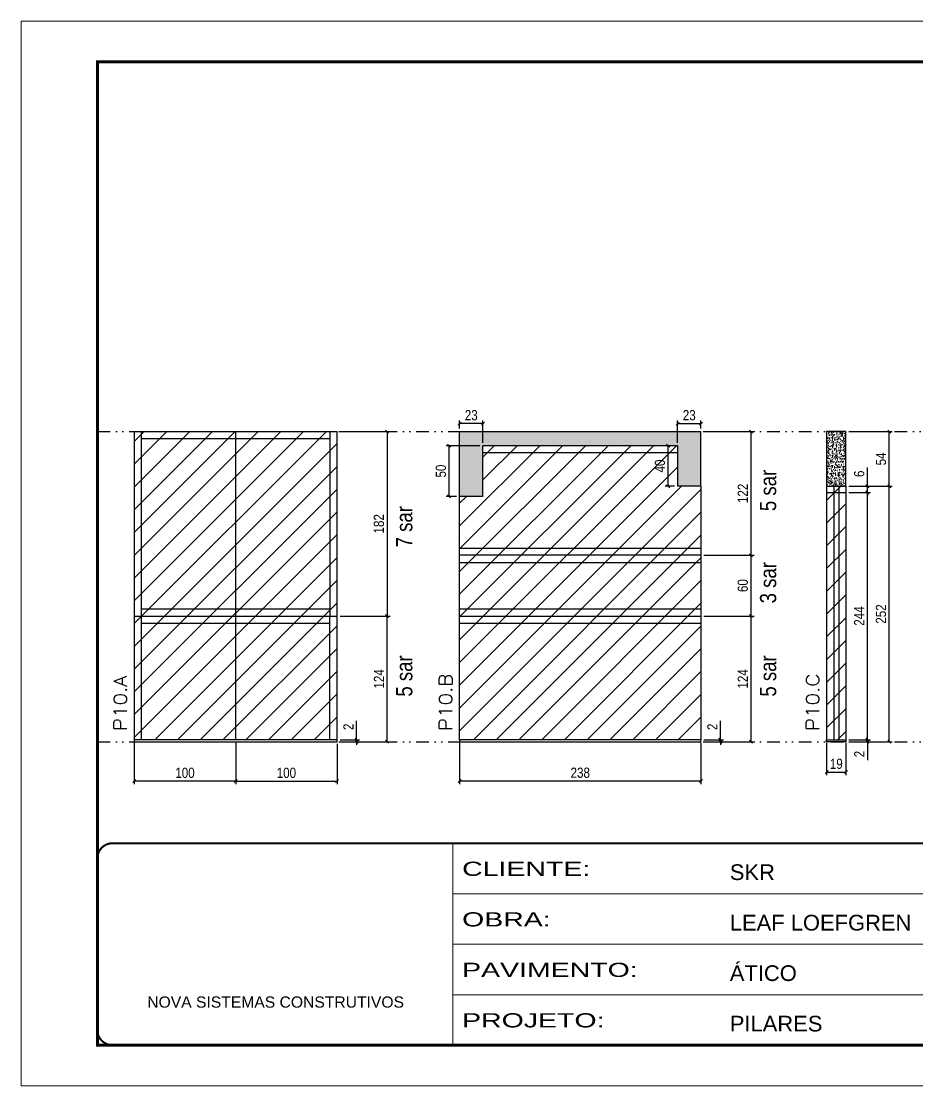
# Model space of a CAD drawing. Extents: x 14400 to 27878, y -21631 to 6985.
# Drawn here: x 16012 to 16895, y 2489 to 3539 of the extents above; entities that cross this region are included whole.
import ezdxf

# ---------------------------------------------------------------- set-up
doc = ezdxf.new("R2010")
doc.units = 0
for name, pattern in [('CONTINUO', [0]), ('DASHED', [0.75, 0.5, -0.25]), ('DIVIDE2', [0.625, 0.25, -0.125, 0, -0.125, 0, -0.125])]:
    doc.linetypes.add(name, pattern=pattern)
for name, color, linetype in [('COTA', 241, 'Continuous'), ('NOMENCLATURA', 7, 'Continuous'), ('Nível', 160, 'Continuous'), ('Painéis', 200, 'Continuous'), ('SARR_2.2x7', 40, 'Continuous')]:
    doc.layers.add(name, color=color, linetype=linetype)
for name, color, linetype, lineweight in [('Folhas', 255, 'Continuous', 9), ('Hachura', 251, 'Continuous', 9), ('SARRAFO DE PRESSAO', 251, 'DASHED', 9), ('Texto Seção', 7, 'Continuous', 15)]:
    doc.layers.add(name, color=color, linetype=linetype, lineweight=lineweight)
doc.styles.add('ARIAL', font='arial.ttf')
doc.styles.add('ARIAL_NARROW', font='ARIALN.TTF', dxfattribs={"height": 0.2})
doc.styles.add('COTA TECNICA', font='techl___.ttf', dxfattribs={"height": 10})
doc.styles.add('COTA TECNICA-50', font='techl___.ttf', dxfattribs={"height": 10})
doc.styles.add('REGUA-120', font='ROMANS.shx', dxfattribs={"height": 15})
doc.styles.add('Tecnologia', font='')
doc.styles.get('Tecnologia').set_extended_font_data('Forgotten Futurist')
doc.dimstyles.new('COTA PAINEL-50', dxfattribs={"dimtxt": 10, "dimasz": 3, "dimexe": 3, "dimexo": 3, "dimgap": 3, "dimtad": 1, "dimdec": 1, "dimzin": 12, "dimdsep": 46, "dimtxsty": 'COTA TECNICA-50', "dimblk1": 'OBLIQUE', "dimblk2": 'OBLIQUE', "dimsah": 1, "dimcen": 0.9, "dimclrd": 4, "dimclre": 4, "dimclrt": 240, "dimadec": 1, "dimazin": 3, "dimtfac": 1, "dimtdec": 1, "dimtmove": 0, "dimatfit": 3, "dimfxl": 1, "dimtolj": 1, "dimtzin": 12, "dimarcsym": 0})
doc.dimstyles.new('PAINEL', dxfattribs={"dimtxt": 10, "dimasz": 3, "dimexe": 3, "dimexo": 3, "dimgap": 3, "dimtad": 1, "dimdec": 1, "dimzin": 12, "dimdsep": 46, "dimtxsty": 'COTA TECNICA', "dimblk1": 'OBLIQUE', "dimblk2": 'OBLIQUE', "dimsah": 1, "dimcen": 0.9, "dimclrd": 4, "dimclre": 4, "dimclrt": 240, "dimadec": 1, "dimazin": 3, "dimtfac": 1, "dimtdec": 1, "dimtmove": 0, "dimatfit": 3, "dimfxl": 1, "dimtolj": 1, "dimtzin": 12, "dimarcsym": 0})

# ---------------------------------------------------------------- blocks, each defined once
blk = doc.blocks.new('9999999999')
at = {"color": 30, "linetype": 'CONTINUO'}
for p, q in [((98564.6, 34230.2), (98564.6, 34429.4)), ((98564.6, 34379.6), (99584, 34379.6)), ((98564.6, 34329.8), (99488, 34329.8)), ((98564.6, 34280), (99488, 34280))]:
    blk.add_line(p, q, dxfattribs=at)
at = {"color": 30, "linetype": 'CONTINUO', "const_width": 2}
blk.add_lwpolyline([(99584, 34230.2), (99584, 34414.4, 0.414214), (99569, 34429.4), (98229, 34429.4, 0.414214), (98214, 34414.4), (98214, 34245.2, 0.414214), (98229, 34230.2), (99584, 34230.2)], format="xyb", dxfattribs=at)
at = {"layer": 'Folhas'}
blk.add_lwpolyline([(98139, 34190.2), (99624, 34190.2), (99624, 35240.2), (98139, 35240.2)], close=True, dxfattribs=at)
at = {"layer": 'Folhas', "color": 30, "const_width": 3}
blk.add_lwpolyline([(98214, 34230.2), (99584, 34230.2), (99584, 35200.2), (98214, 35200.2)], close=True, dxfattribs=at)
at = {"color": 7, "linetype": 'Continuous', "ltscale": 5, "style": 'ARIAL'}
for s, height, p in [('SKR', 15.48, (98837.7, 34393.1)), ('LEAF LOEFGREN', 15.483, (98837.7, 34343.3)), ('ÁTICO', 15.48, (98837.7, 34293.5)), ('NOVA SISTEMAS CONSTRUTIVOS', 11.059, (98263.2, 34267.2)), ('PILARES', 15.48, (98837.7, 34243.7))]:
    blk.add_text(s, height=height, dxfattribs=at).set_placement(p)
at = {"layer": 'Folhas', "color": 7, "style": 'Tecnologia', "width": 1.5}
for s, p in [('CLIENTE:', (98573.7, 34397.2)), ('OBRA:', (98573.7, 34347.3)), ('PAVIMENTO:', (98573.7, 34297.5)), ('PROJETO:', (98573.7, 34247.7))]:
    blk.add_text(s, height=14, dxfattribs=at).set_placement(p)
blk = doc.blocks.new('_Oblique')
at = {"color": 0, "linetype": 'ByBlock', "lineweight": -2}
blk.add_line((-0.5, -0.5), (0.5, 0.5), dxfattribs=at)
blk = doc.blocks.new('*D1483')
at = {"layer": 'COTA', "color": 4, "lineweight": -2, "transparency": 16777216}
for p, q in [((16123.4, 2827.3), (16123.4, 2786.5)), ((16223.4, 2827.3), (16223.4, 2786.5)), ((16223.4, 2789.5), (16123.4, 2789.5))]:
    blk.add_line(p, q, dxfattribs=at)
at = {"layer": 'Defpoints', "color": 0, "transparency": 16777216}
for p in [(16123.4, 2830.3), (16223.4, 2830.3), (16123.4, 2789.5)]:
    blk.add_point(p, dxfattribs=at)
at = {"layer": 'COTA', "color": 4, "lineweight": -2, "transparency": 16777216, "xscale": 3, "yscale": 3, "zscale": 3, "rotation": 180}
blk.add_blockref('_Oblique', (16123.4, 2789.5), dxfattribs=at)
at = {"layer": 'COTA', "color": 4, "lineweight": -2, "transparency": 16777216, "xscale": 3, "yscale": 3, "zscale": 3}
blk.add_blockref('_Oblique', (16223.4, 2789.5), dxfattribs=at)
at = {"layer": 'COTA', "color": 240, "transparency": 16777216, "insert": (16173.4, 2797.6), "char_height": 10, "attachment_point": 5, "style": 'COTA TECNICA'}
blk.add_mtext('\\A1;100', dxfattribs=at)
blk = doc.blocks.new('*D1484')
at = {"layer": 'COTA', "color": 4, "lineweight": -2, "transparency": 16777216}
for p, q in [((16342.6, 2830.3), (16342.6, 2849.1)), ((16326.4, 2830.3), (16345.6, 2830.3)), ((16326.4, 2828.3), (16345.6, 2828.3)), ((16342.6, 2828.3), (16342.6, 2830.3)), ((16342.6, 2828.3), (16342.6, 2825.3))]:
    blk.add_line(p, q, dxfattribs=at)
at = {"layer": 'Defpoints', "color": 0, "transparency": 16777216}
for p in [(16323.4, 2830.3), (16323.4, 2828.3), (16342.6, 2828.3)]:
    blk.add_point(p, dxfattribs=at)
at = {"layer": 'COTA', "color": 4, "lineweight": -2, "transparency": 16777216, "xscale": 3, "yscale": 3, "zscale": 3}
for p, rotation in [((16342.6, 2830.3), 270), ((16342.6, 2828.3), 90)]:
    blk.add_blockref('_Oblique', p, dxfattribs=dict(at, rotation=rotation))
at = {"layer": 'COTA', "color": 240, "transparency": 16777216, "insert": (16334.6, 2843), "char_height": 10, "attachment_point": 5, "rotation": 90, "style": 'COTA TECNICA-50'}
blk.add_mtext('\\A1;2', dxfattribs=at)
blk = doc.blocks.new('*D1485')
at = {"layer": 'COTA', "color": 4, "linetype": 'ByBlock', "lineweight": -2, "transparency": 16777216}
for p, q in [((16326.4, 2952.3), (16375.7, 2952.3)), ((16372.7, 2828.3), (16372.7, 2952.3)), ((16326.4, 2828.3), (16375.7, 2828.3))]:
    blk.add_line(p, q, dxfattribs=at)
at = {"layer": 'Defpoints', "color": 0, "linetype": 'ByBlock', "transparency": 16777216}
for p in [(16323.4, 2952.3), (16372.7, 2952.3), (16323.4, 2828.3)]:
    blk.add_point(p, dxfattribs=at)
at = {"layer": 'COTA', "color": 4, "linetype": 'ByBlock', "lineweight": -2, "transparency": 16777216, "xscale": 3, "yscale": 3, "zscale": 3}
for p, rotation in [((16372.7, 2952.3), 90), ((16372.7, 2828.3), 270)]:
    blk.add_blockref('_Oblique', p, dxfattribs=dict(at, rotation=rotation))
at = {"layer": 'COTA', "color": 240, "linetype": 'ByBlock', "transparency": 16777216, "insert": (16364.7, 2890.3), "char_height": 10, "attachment_point": 5, "rotation": 90, "style": 'COTA TECNICA'}
blk.add_mtext('\\A1;124', dxfattribs=at)
blk = doc.blocks.new('*D1486')
at = {"layer": 'COTA', "color": 4, "lineweight": -2, "transparency": 16777216}
for p, q in [((16444.2, 2827.3), (16444.2, 2786.5)), ((16682.2, 2827.3), (16682.2, 2786.5)), ((16682.2, 2789.5), (16444.2, 2789.5))]:
    blk.add_line(p, q, dxfattribs=at)
at = {"layer": 'Defpoints', "color": 0, "transparency": 16777216}
for p in [(16444.2, 2830.3), (16682.2, 2830.3), (16444.2, 2789.5)]:
    blk.add_point(p, dxfattribs=at)
at = {"layer": 'COTA', "color": 4, "lineweight": -2, "transparency": 16777216, "xscale": 3, "yscale": 3, "zscale": 3, "rotation": 180}
blk.add_blockref('_Oblique', (16444.2, 2789.5), dxfattribs=at)
at = {"layer": 'COTA', "color": 4, "lineweight": -2, "transparency": 16777216, "xscale": 3, "yscale": 3, "zscale": 3}
blk.add_blockref('_Oblique', (16682.2, 2789.5), dxfattribs=at)
at = {"layer": 'COTA', "color": 240, "transparency": 16777216, "insert": (16563.2, 2797.7), "char_height": 10, "attachment_point": 5, "style": 'COTA TECNICA'}
blk.add_mtext('\\A1;238', dxfattribs=at)
blk = doc.blocks.new('*D1487')
at = {"layer": 'COTA', "color": 4, "lineweight": -2, "transparency": 16777216}
for p, q in [((16701.5, 2830.3), (16701.5, 2849.1)), ((16685.2, 2830.3), (16704.5, 2830.3)), ((16685.2, 2828.3), (16704.5, 2828.3)), ((16701.5, 2828.3), (16701.5, 2830.3)), ((16701.5, 2828.3), (16701.5, 2825.3))]:
    blk.add_line(p, q, dxfattribs=at)
at = {"layer": 'Defpoints', "color": 0, "transparency": 16777216}
for p in [(16682.2, 2830.3), (16682.2, 2828.3), (16701.5, 2828.3)]:
    blk.add_point(p, dxfattribs=at)
at = {"layer": 'COTA', "color": 4, "lineweight": -2, "transparency": 16777216, "xscale": 3, "yscale": 3, "zscale": 3}
for p, rotation in [((16701.5, 2830.3), 270), ((16701.5, 2828.3), 90)]:
    blk.add_blockref('_Oblique', p, dxfattribs=dict(at, rotation=rotation))
at = {"layer": 'COTA', "color": 240, "transparency": 16777216, "insert": (16693.5, 2843), "char_height": 10, "attachment_point": 5, "rotation": 90, "style": 'COTA TECNICA-50'}
blk.add_mtext('\\A1;2', dxfattribs=at)
blk = doc.blocks.new('*D1488')
at = {"layer": 'COTA', "color": 4, "linetype": 'ByBlock', "lineweight": -2, "transparency": 16777216}
for p, q in [((16685.2, 2952.3), (16734.6, 2952.3)), ((16731.6, 2828.3), (16731.6, 2952.3)), ((16685.2, 2828.3), (16734.6, 2828.3))]:
    blk.add_line(p, q, dxfattribs=at)
at = {"layer": 'Defpoints', "color": 0, "linetype": 'ByBlock', "transparency": 16777216}
for p in [(16682.2, 2952.3), (16731.6, 2952.3), (16682.2, 2828.3)]:
    blk.add_point(p, dxfattribs=at)
at = {"layer": 'COTA', "color": 4, "linetype": 'ByBlock', "lineweight": -2, "transparency": 16777216, "xscale": 3, "yscale": 3, "zscale": 3}
for p, rotation in [((16731.6, 2952.3), 90), ((16731.6, 2828.3), 270)]:
    blk.add_blockref('_Oblique', p, dxfattribs=dict(at, rotation=rotation))
at = {"layer": 'COTA', "color": 240, "linetype": 'ByBlock', "transparency": 16777216, "insert": (16723.5, 2890.3), "char_height": 10, "attachment_point": 5, "rotation": 90, "style": 'COTA TECNICA'}
blk.add_mtext('\\A1;124', dxfattribs=at)
blk = doc.blocks.new('*D1489')
at = {"layer": 'COTA', "color": 4, "lineweight": -2, "transparency": 16777216}
for p, q in [((16223.4, 2827.3), (16223.4, 2786.5)), ((16323.4, 2826.3), (16323.4, 2786.5)), ((16223.4, 2789.5), (16323.4, 2789.5))]:
    blk.add_line(p, q, dxfattribs=at)
at = {"layer": 'Defpoints', "color": 0, "transparency": 16777216}
for p in [(16223.4, 2830.3), (16323.4, 2829.3), (16323.4, 2789.5)]:
    blk.add_point(p, dxfattribs=at)
at = {"layer": 'COTA', "color": 4, "lineweight": -2, "transparency": 16777216, "xscale": 3, "yscale": 3, "zscale": 3, "rotation": 180}
blk.add_blockref('_Oblique', (16223.4, 2789.5), dxfattribs=at)
at = {"layer": 'COTA', "color": 4, "lineweight": -2, "transparency": 16777216, "xscale": 3, "yscale": 3, "zscale": 3}
blk.add_blockref('_Oblique', (16323.4, 2789.5), dxfattribs=at)
at = {"layer": 'COTA', "color": 240, "transparency": 16777216, "insert": (16273.4, 2797.6), "char_height": 10, "attachment_point": 5, "style": 'COTA TECNICA'}
blk.add_mtext('\\A1;100', dxfattribs=at)
blk = doc.blocks.new('*D1490')
at = {"layer": 'COTA', "color": 4, "lineweight": -2, "transparency": 16777216}
for p, q in [((16326.4, 3134.3), (16375.7, 3134.3)), ((16372.7, 3134.3), (16372.7, 2952.3)), ((16326.4, 2952.3), (16375.7, 2952.3))]:
    blk.add_line(p, q, dxfattribs=at)
at = {"layer": 'Defpoints', "color": 0, "transparency": 16777216}
for p in [(16323.4, 3134.3), (16323.4, 2952.3), (16372.7, 2952.3)]:
    blk.add_point(p, dxfattribs=at)
at = {"layer": 'COTA', "color": 4, "lineweight": -2, "transparency": 16777216, "xscale": 3, "yscale": 3, "zscale": 3}
for p, rotation in [((16372.7, 3134.3), 90), ((16372.7, 2952.3), 270)]:
    blk.add_blockref('_Oblique', p, dxfattribs=dict(at, rotation=rotation))
at = {"layer": 'COTA', "color": 240, "transparency": 16777216, "insert": (16364.6, 3043.3), "char_height": 10, "attachment_point": 5, "rotation": 90, "style": 'COTA TECNICA'}
blk.add_mtext('\\A1;182', dxfattribs=at)
blk = doc.blocks.new('*D1504')
at = {"layer": 'COTA', "color": 4, "lineweight": -2, "transparency": 16777216}
for p, q in [((16685.2, 3012.3), (16734.6, 3012.3)), ((16731.6, 2952.3), (16731.6, 3012.3)), ((16685.2, 2952.3), (16734.6, 2952.3))]:
    blk.add_line(p, q, dxfattribs=at)
at = {"layer": 'Defpoints', "color": 0, "transparency": 16777216}
for p in [(16682.2, 3012.3), (16731.6, 3012.3), (16682.2, 2952.3)]:
    blk.add_point(p, dxfattribs=at)
at = {"layer": 'COTA', "color": 4, "lineweight": -2, "transparency": 16777216, "xscale": 3, "yscale": 3, "zscale": 3}
for p, rotation in [((16731.6, 3012.3), 90), ((16731.6, 2952.3), 270)]:
    blk.add_blockref('_Oblique', p, dxfattribs=dict(at, rotation=rotation))
at = {"layer": 'COTA', "color": 240, "transparency": 16777216, "insert": (16723.5, 2982.3), "char_height": 10, "attachment_point": 5, "rotation": 90, "style": 'COTA TECNICA'}
blk.add_mtext('\\A1;60', dxfattribs=at)
blk = doc.blocks.new('*D1505')
at = {"layer": 'COTA', "color": 4, "lineweight": -2, "transparency": 16777216}
for p, q in [((16685.2, 3134.3), (16734.6, 3134.3)), ((16731.6, 3012.3), (16731.6, 3134.3)), ((16685.2, 3012.3), (16734.6, 3012.3))]:
    blk.add_line(p, q, dxfattribs=at)
at = {"layer": 'Defpoints', "color": 0, "transparency": 16777216}
for p in [(16682.2, 3134.3), (16731.6, 3134.3), (16682.2, 3012.3)]:
    blk.add_point(p, dxfattribs=at)
at = {"layer": 'COTA', "color": 4, "lineweight": -2, "transparency": 16777216, "xscale": 3, "yscale": 3, "zscale": 3}
for p, rotation in [((16731.6, 3134.3), 90), ((16731.6, 3012.3), 270)]:
    blk.add_blockref('_Oblique', p, dxfattribs=dict(at, rotation=rotation))
at = {"layer": 'COTA', "color": 240, "transparency": 16777216, "insert": (16723.5, 3073.3), "char_height": 10, "attachment_point": 5, "rotation": 90, "style": 'COTA TECNICA'}
blk.add_mtext('\\A1;122', dxfattribs=at)
blk = doc.blocks.new('*D1498')
at = {"layer": 'COTA', "color": 4, "lineweight": -2, "transparency": 16777216}
for p, q in [((16806.2, 2827.3), (16806.2, 2795.4)), ((16825.2, 2827.3), (16825.2, 2795.4)), ((16806.2, 2798.4), (16825.2, 2798.4))]:
    blk.add_line(p, q, dxfattribs=at)
at = {"layer": 'Defpoints', "color": 0, "transparency": 16777216}
for p in [(16806.2, 2830.3), (16825.2, 2830.3), (16825.2, 2798.4)]:
    blk.add_point(p, dxfattribs=at)
at = {"layer": 'COTA', "color": 4, "lineweight": -2, "transparency": 16777216, "xscale": 3, "yscale": 3, "zscale": 3, "rotation": 180}
blk.add_blockref('_Oblique', (16806.2, 2798.4), dxfattribs=at)
at = {"layer": 'COTA', "color": 4, "lineweight": -2, "transparency": 16777216, "xscale": 3, "yscale": 3, "zscale": 3}
blk.add_blockref('_Oblique', (16825.2, 2798.4), dxfattribs=at)
at = {"layer": 'COTA', "color": 240, "transparency": 16777216, "insert": (16815.7, 2806.5), "char_height": 10, "attachment_point": 5, "style": 'COTA TECNICA'}
blk.add_mtext('\\A1;19', dxfattribs=at)
blk = doc.blocks.new('*D1499')
at = {"layer": 'COTA', "color": 4, "lineweight": -2, "transparency": 16777216}
for p, q in [((16828.2, 2830.3), (16849.4, 2830.3)), ((16828.2, 2828.3), (16849.4, 2828.3)), ((16846.4, 2830.3), (16846.4, 2833.3)), ((16846.4, 2830.3), (16846.4, 2828.3)), ((16846.4, 2828.3), (16846.4, 2810.2))]:
    blk.add_line(p, q, dxfattribs=at)
at = {"layer": 'Defpoints', "color": 0, "transparency": 16777216}
for p in [(16825.2, 2830.3), (16825.2, 2828.3), (16846.4, 2830.3)]:
    blk.add_point(p, dxfattribs=at)
at = {"layer": 'COTA', "color": 4, "lineweight": -2, "transparency": 16777216, "xscale": 3, "yscale": 3, "zscale": 3}
for p, rotation in [((16846.4, 2830.3), 270), ((16846.4, 2828.3), 90)]:
    blk.add_blockref('_Oblique', p, dxfattribs=dict(at, rotation=rotation))
at = {"layer": 'COTA', "color": 240, "transparency": 16777216, "insert": (16838.4, 2816.2), "char_height": 10, "attachment_point": 5, "rotation": 90, "style": 'COTA TECNICA-50'}
blk.add_mtext('\\A1;2', dxfattribs=at)
blk = doc.blocks.new('*D1500')
at = {"layer": 'COTA', "color": 4, "lineweight": -2, "transparency": 16777216}
for p, q in [((16828.2, 3080.3), (16870.9, 3080.3)), ((16867.9, 2828.3), (16867.9, 3080.3)), ((16828.2, 2828.3), (16870.9, 2828.3))]:
    blk.add_line(p, q, dxfattribs=at)
at = {"layer": 'Defpoints', "color": 0, "transparency": 16777216}
for p in [(16825.2, 3080.3), (16867.9, 3080.3), (16825.2, 2828.3)]:
    blk.add_point(p, dxfattribs=at)
at = {"layer": 'COTA', "color": 4, "lineweight": -2, "transparency": 16777216, "xscale": 3, "yscale": 3, "zscale": 3}
for p, rotation in [((16867.9, 3080.3), 90), ((16867.9, 2828.3), 270)]:
    blk.add_blockref('_Oblique', p, dxfattribs=dict(at, rotation=rotation))
at = {"layer": 'COTA', "color": 240, "transparency": 16777216, "insert": (16859.8, 2954.3), "char_height": 10, "attachment_point": 5, "rotation": 90, "style": 'COTA TECNICA-50'}
blk.add_mtext('\\A1;252', dxfattribs=at)
blk = doc.blocks.new('*D1506')
at = {"layer": 'COTA', "color": 4, "lineweight": -2, "transparency": 16777216}
for p, q in [((16828.2, 3134.3), (16870.9, 3134.3)), ((16867.9, 3080.3), (16867.9, 3134.3)), ((16828.2, 3080.3), (16870.9, 3080.3))]:
    blk.add_line(p, q, dxfattribs=at)
at = {"layer": 'Defpoints', "color": 0, "transparency": 16777216}
for p in [(16825.2, 3134.3), (16867.9, 3134.3), (16825.2, 3080.3)]:
    blk.add_point(p, dxfattribs=at)
at = {"layer": 'COTA', "color": 4, "lineweight": -2, "transparency": 16777216, "xscale": 3, "yscale": 3, "zscale": 3}
for p, rotation in [((16867.9, 3134.3), 90), ((16867.9, 3080.3), 270)]:
    blk.add_blockref('_Oblique', p, dxfattribs=dict(at, rotation=rotation))
at = {"layer": 'COTA', "color": 240, "transparency": 16777216, "insert": (16859.8, 3107.3), "char_height": 10, "attachment_point": 5, "rotation": 90, "style": 'COTA TECNICA'}
blk.add_mtext('\\A1;54', dxfattribs=at)
blk = doc.blocks.new('*D1507')
at = {"color": 4, "lineweight": -2, "transparency": 16777216}
for p, q in [((16464.2, 3120.3), (16430.9, 3120.3)), ((16433.9, 3070.3), (16433.9, 3120.3)), ((16441.2, 3070.3), (16430.9, 3070.3))]:
    blk.add_line(p, q, dxfattribs=at)
at = {"layer": 'Defpoints', "color": 0, "transparency": 16777216}
for p in [(16433.9, 3120.3), (16467.2, 3120.3), (16444.2, 3070.3)]:
    blk.add_point(p, dxfattribs=at)
at = {"color": 4, "lineweight": -2, "transparency": 16777216, "xscale": 3, "yscale": 3, "zscale": 3}
for p, rotation in [((16433.9, 3120.3), 90), ((16433.9, 3070.3), 270)]:
    blk.add_blockref('_Oblique', p, dxfattribs=dict(at, rotation=rotation))
at = {"color": 240, "transparency": 16777216, "insert": (16425.8, 3095.3), "char_height": 10, "attachment_point": 5, "rotation": 90, "style": 'COTA TECNICA'}
blk.add_mtext('\\A1;50', dxfattribs=at)
blk = doc.blocks.new('*D1508')
at = {"color": 4, "lineweight": -2, "transparency": 16777216}
for p, q in [((16444.2, 3137.3), (16444.2, 3145.2)), ((16467.2, 3142.2), (16444.2, 3142.2)), ((16467.2, 3123.3), (16467.2, 3145.2))]:
    blk.add_line(p, q, dxfattribs=at)
at = {"layer": 'Defpoints', "color": 0, "transparency": 16777216}
for p in [(16444.2, 3142.2), (16444.2, 3134.3), (16467.2, 3120.3)]:
    blk.add_point(p, dxfattribs=at)
at = {"color": 4, "lineweight": -2, "transparency": 16777216, "xscale": 3, "yscale": 3, "zscale": 3, "rotation": 180}
blk.add_blockref('_Oblique', (16444.2, 3142.2), dxfattribs=at)
at = {"color": 4, "lineweight": -2, "transparency": 16777216, "xscale": 3, "yscale": 3, "zscale": 3}
blk.add_blockref('_Oblique', (16467.2, 3142.2), dxfattribs=at)
at = {"color": 240, "transparency": 16777216, "insert": (16455.7, 3150.4), "char_height": 10, "attachment_point": 5, "style": 'COTA TECNICA'}
blk.add_mtext('\\A1;23', dxfattribs=at)
blk = doc.blocks.new('*D1509')
at = {"color": 4, "lineweight": -2, "transparency": 16777216}
for p, q in [((16659.2, 3123.3), (16659.2, 3145.2)), ((16659.2, 3142.2), (16682.2, 3142.2)), ((16682.2, 3137.3), (16682.2, 3145.2))]:
    blk.add_line(p, q, dxfattribs=at)
at = {"layer": 'Defpoints', "color": 0, "transparency": 16777216}
for p in [(16682.2, 3142.2), (16682.2, 3134.3), (16659.2, 3120.3)]:
    blk.add_point(p, dxfattribs=at)
at = {"color": 4, "lineweight": -2, "transparency": 16777216, "xscale": 3, "yscale": 3, "zscale": 3, "rotation": 180}
blk.add_blockref('_Oblique', (16659.2, 3142.2), dxfattribs=at)
at = {"color": 4, "lineweight": -2, "transparency": 16777216, "xscale": 3, "yscale": 3, "zscale": 3}
blk.add_blockref('_Oblique', (16682.2, 3142.2), dxfattribs=at)
at = {"color": 240, "transparency": 16777216, "insert": (16670.7, 3150.4), "char_height": 10, "attachment_point": 5, "style": 'COTA TECNICA'}
blk.add_mtext('\\A1;23', dxfattribs=at)
blk = doc.blocks.new('*D1510')
at = {"color": 4, "lineweight": -2, "transparency": 16777216}
for p, q in [((16656.2, 3120.3), (16646.9, 3120.3)), ((16649.9, 3080.3), (16649.9, 3120.3)), ((16656.2, 3080.3), (16646.9, 3080.3))]:
    blk.add_line(p, q, dxfattribs=at)
at = {"layer": 'Defpoints', "color": 0, "transparency": 16777216}
for p in [(16649.9, 3120.3), (16659.2, 3120.3), (16659.2, 3080.3)]:
    blk.add_point(p, dxfattribs=at)
at = {"color": 4, "lineweight": -2, "transparency": 16777216, "xscale": 3, "yscale": 3, "zscale": 3}
for p, rotation in [((16649.9, 3120.3), 90), ((16649.9, 3080.3), 270)]:
    blk.add_blockref('_Oblique', p, dxfattribs=dict(at, rotation=rotation))
at = {"color": 240, "transparency": 16777216, "insert": (16641.8, 3100.3), "char_height": 10, "attachment_point": 5, "rotation": 90, "style": 'COTA TECNICA'}
blk.add_mtext('\\A1;40', dxfattribs=at)
blk = doc.blocks.new('*D1517')
at = {"color": 4, "lineweight": -2, "transparency": 16777216}
for p, q in [((16828.2, 3074.3), (16849.4, 3074.3)), ((16846.4, 2830.3), (16846.4, 3074.3)), ((16828.2, 2830.3), (16849.4, 2830.3))]:
    blk.add_line(p, q, dxfattribs=at)
at = {"layer": 'Defpoints', "color": 0, "transparency": 16777216}
for p in [(16825.2, 3074.3), (16846.4, 3074.3), (16825.2, 2830.3)]:
    blk.add_point(p, dxfattribs=at)
at = {"color": 4, "lineweight": -2, "transparency": 16777216, "xscale": 3, "yscale": 3, "zscale": 3}
for p, rotation in [((16846.4, 3074.3), 90), ((16846.4, 2830.3), 270)]:
    blk.add_blockref('_Oblique', p, dxfattribs=dict(at, rotation=rotation))
at = {"color": 240, "transparency": 16777216, "insert": (16838.3, 2952.3), "char_height": 10, "attachment_point": 5, "rotation": 90, "style": 'COTA TECNICA'}
blk.add_mtext('\\A1;244', dxfattribs=at)
blk = doc.blocks.new('*D1518')
at = {"color": 4, "lineweight": -2, "transparency": 16777216}
for p, q in [((16846.4, 3080.3), (16846.4, 3099)), ((16828.2, 3080.3), (16849.4, 3080.3)), ((16846.4, 3074.3), (16846.4, 3080.3)), ((16828.2, 3074.3), (16849.4, 3074.3)), ((16846.4, 3074.3), (16846.4, 3071.3))]:
    blk.add_line(p, q, dxfattribs=at)
at = {"layer": 'Defpoints', "color": 0, "transparency": 16777216}
for p in [(16825.2, 3080.3), (16846.4, 3080.3), (16825.2, 3074.3)]:
    blk.add_point(p, dxfattribs=at)
at = {"color": 4, "lineweight": -2, "transparency": 16777216, "xscale": 3, "yscale": 3, "zscale": 3}
for p, rotation in [((16846.4, 3080.3), 270), ((16846.4, 3074.3), 90)]:
    blk.add_blockref('_Oblique', p, dxfattribs=dict(at, rotation=rotation))
at = {"color": 240, "transparency": 16777216, "insert": (16838.3, 3092.6), "char_height": 10, "attachment_point": 5, "rotation": 90, "style": 'COTA TECNICA'}
blk.add_mtext('\\A1;6', dxfattribs=at)

msp = doc.modelspace()

# ---------------------------------------------------------------- hatches: boundary and pattern name
at = {"layer": 'COTA'}
h = msp.add_hatch(dxfattribs=at)
h.set_pattern_fill('AR-CONC', color=256, scale=0.03)
h.set_pattern_definition([(50, (-1647.245, 0), (5.4655401, -0.4781726), [0.5715, -6.2865]), (355, (-1647.245, 0), (-1.0573026, 5.7317054), [0.4572, -5.0292175]), (100.451445, (-1646.7896, -0.04), (4.4082374, 5.2535326), [0.4857003, -5.3427073]), (46.1842, (-1647.245, 1.524), (8.1323712, -1.2612698), [0.85725, -9.42975]), (96.63556, (-1646.5674, 1.419), (7.122124, 7.4227837), [0.7285507, -8.0140682]), (351.18415, (-1647.245, 1.524), (7.122124, 7.4227837), [0.685799, -7.543792]), (21, (-1646.483, 1.143), (4.5484317, -3.0679559), [0.5715, -6.2865]), (326, (-1646.483, 1.143), (1.8540609, 5.525639), [0.4572, -5.0292]), (71.451445, (-1646.104, 0.8873), (6.4024926, 2.457683), [0.4857003, -5.3426981]), (37.5, (-1647.245, 0), (0.0926581, 2.53665117), [0, -4.96824, 0, -5.1054, 0, -5.04825]), (7.5, (-1647.245, 0), (2.00458988, 3.00541724), [0, -2.91084, 0, -4.85394, 0, -1.92405]), (327.5, (-1648.9444, 0), (4.06771786, -0.17186232), [0, -1.905, 0, -5.9436, 0, -7.8867]), (317.5, (-1649.7064, 0), (4.44387544, 0.7627947), [0, -2.4765, 0, -3.94716, 0, -5.6007])])
h.paths.add_polyline_path([(16682.209, 3134.285), (16444.209, 3134.285), (16444.209, 3070.285), (16467.209, 3070.285), (16467.209, 3120.285), (16659.209, 3120.285), (16659.209, 3080.285), (16682.209, 3080.285)])
h = msp.add_hatch(dxfattribs=at)
h.set_pattern_fill('AR-CONC', color=256, scale=0.03)
h.set_pattern_definition([(50, (-1936.8593, -1198.575), (5.4655401, -0.4781726), [0.5715, -6.2865]), (355, (-1936.859, -1198.575), (-1.0573026, 5.7317054), [0.4572, -5.0292175]), (100.451445, (-1936.404, -1198.615), (4.4082374, 5.2535326), [0.4857003, -5.3427073]), (46.1842, (-1936.859, -1197.051), (8.1323712, -1.2612698), [0.85725, -9.42975]), (96.635558, (-1936.1816, -1197.156), (7.122124, 7.4227837), [0.7285507, -8.0140682]), (351.18415, (-1936.859, -1197.051), (7.122124, 7.4227837), [0.685799, -7.543792]), (21, (-1936.0973, -1197.432), (4.5484317, -3.0679559), [0.5715, -6.2865]), (326, (-1936.097, -1197.432), (1.8540609, 5.525639), [0.4572, -5.0292]), (71.451445, (-1935.718, -1197.688), (6.4024926, 2.457683), [0.4857003, -5.3426981]), (37.5, (-1936.8593, -1198.5751), (0.0926581, 2.53665117), [0, -4.96824, 0, -5.1054, 0, -5.04825]), (7.5, (-1936.8593, -1198.575), (2.00458988, 3.00541724), [0, -2.91084, 0, -4.85394, 0, -1.92405]), (327.5, (-1938.5585, -1198.5751), (4.06771786, -0.17186232), [0, -1.905, 0, -5.9436, 0, -7.8867]), (317.5, (-1939.3205, -1198.575), (4.44387544, 0.7627947), [0, -2.4765, 0, -3.94716, 0, -5.6007])])
h.paths.add_polyline_path([(16806.194, 3080.285), (16825.194, 3080.285), (16825.194, 3134.285), (16806.194, 3134.285)])
at = {"layer": 'Hachura'}
h = msp.add_hatch(dxfattribs=at)
h.set_pattern_fill('ANSI31', color=256, scale=5)
h.paths.add_polyline_path([(16223.365, 3134.285), (16123.365, 3134.285), (16123.365, 2952.285), (16223.365, 2952.285)])
h.paths.add_polyline_path([(16223.365, 2952.285), (16123.365, 2952.285), (16123.365, 2830.285), (16223.365, 2830.285)])
h.paths.add_polyline_path([(16323.365, 2952.285), (16223.365, 2952.285), (16223.365, 2830.285), (16323.365, 2830.285)])
h.paths.add_polyline_path([(16323.365, 3134.285), (16223.365, 3134.285), (16223.365, 2952.285), (16323.365, 2952.285)])
h.paths.add_polyline_path([(16682.209, 3080.285), (16659.209, 3080.285), (16659.209, 3120.285), (16467.209, 3120.285), (16467.209, 3070.285), (16444.209, 3070.285), (16444.209, 3012.285), (16682.209, 3012.285)])
h.paths.add_polyline_path([(16682.209, 3012.285), (16444.209, 3012.285), (16444.209, 2952.285), (16682.209, 2952.285)])
h.paths.add_polyline_path([(16682.209, 2952.285), (16444.209, 2952.285), (16444.209, 2830.285), (16682.209, 2830.285)])
h.paths.add_polyline_path([(16825.194, 3074.285), (16806.194, 3074.285), (16806.194, 2830.285), (16825.194, 2830.285)])
h.paths.add_polyline_path([(16825.194, 3080.285), (16806.194, 3080.285), (16806.194, 3074.285), (16825.194, 3074.285)])
h.paths.add_polyline_path([(16941.304, 3070.285), (16922.304, 3070.285), (16922.304, 2830.285), (16941.304, 2830.285)])
h.paths.add_polyline_path([(17084.419, 3118.285), (17044.919, 3118.285), (17044.919, 3080.285), (17041.419, 3080.285), (17041.419, 2996.285), (17084.419, 2996.285)])
h.paths.add_polyline_path([(17328.419, 3080.285), (17294.419, 3080.285), (17294.419, 3118.285), (17084.419, 3118.285), (17084.419, 2996.285), (17328.419, 2996.285)])
h.paths.add_polyline_path([(17328.419, 2996.285), (17084.419, 2996.285), (17084.419, 2952.285), (17328.419, 2952.285)])
h.paths.add_polyline_path([(17084.419, 2996.285), (17041.419, 2996.285), (17041.419, 2952.285), (17084.419, 2952.285)])
h.paths.add_polyline_path([(17084.419, 2952.285), (17041.419, 2952.285), (17041.419, 2830.285), (17084.419, 2830.285)])
h.paths.add_polyline_path([(17328.419, 2952.285), (17084.419, 2952.285), (17084.419, 2830.285), (17328.419, 2830.285)])

# ---------------------------------------------------------------- linework, layer by layer
at = {"layer": 'COTA'}
for p, q in [((16444.209, 3070.285), (16444.209, 3134.285)), ((16444.209, 3134.285), (16682.209, 3134.285)), ((16682.209, 3080.285), (16682.209, 3134.285)), ((16467.209, 3120.285), (16467.209, 3120.285)), ((16659.209, 3120.285), (16659.209, 3120.285))]:
    msp.add_line(p, q, dxfattribs=at)
msp.add_lwpolyline([(16806.194, 3080.285), (16825.194, 3080.285), (16825.194, 3134.285), (16806.194, 3134.285)], close=True, dxfattribs=at)
at = {"layer": 'Nível', "color": 4, "linetype": 'DIVIDE2', "ltscale": 50}
for p, q in [((16086.967, 3134.285), (17456.967, 3134.285)), ((16086.967, 2828.285), (17456.967, 2828.285))]:
    msp.add_line(p, q, dxfattribs=at)
at = {"layer": 'Painéis'}
for p, q in [((16123.365, 3134.285), (16123.365, 2830.285)), ((16123.365, 3134.285), (16323.365, 3134.285)), ((16223.365, 3134.285), (16223.365, 2830.285)), ((16323.365, 2830.285), (16323.365, 3134.285)), ((16659.209, 3120.285), (16467.209, 3120.285)), ((16467.209, 3070.285), (16467.209, 3120.285)), ((16659.209, 3120.285), (16659.209, 3080.285)), ((16682.209, 3080.285), (16659.209, 3080.285)), ((16682.209, 3080.285), (16682.209, 2830.285)), ((16806.194, 3080.285), (16806.194, 2830.285)), ((16806.194, 3080.285), (16825.194, 3080.285)), ((16825.194, 3080.285), (16825.194, 2830.285)), ((16444.209, 2830.285), (16444.209, 3070.285)), ((16467.209, 3070.285), (16444.209, 3070.285)), ((16806.194, 3074.285), (16825.194, 3074.285)), ((16682.209, 3012.285), (16444.209, 3012.285)), ((16123.365, 2952.285), (16323.365, 2952.285)), ((16444.209, 2952.285), (16682.209, 2952.285)), ((16806.194, 2830.285), (16825.194, 2830.285)), ((16806.194, 2828.285), (16806.194, 2830.285)), ((16825.194, 2828.285), (16806.194, 2828.285)), ((16825.194, 2830.285), (16825.194, 2828.285))]:
    msp.add_line(p, q, dxfattribs=at)
for points in [[(16323.365, 2830.285), (16123.365, 2830.285), (16123.365, 2828.285), (16323.365, 2828.285)], [(16682.209, 2830.285), (16444.209, 2830.285), (16444.209, 2828.285), (16682.209, 2828.285)]]:
    msp.add_lwpolyline(points, close=True, dxfattribs=at)
at = {"layer": 'SARR_2.2x7'}
for p, q in [((16130.365, 2952.285), (16130.365, 3134.285)), ((16316.365, 3134.285), (16316.365, 2952.285)), ((16130.365, 3127.285), (16223.365, 3127.285)), ((16223.365, 3127.285), (16316.365, 3127.285)), ((16659.209, 3113.285), (16467.209, 3113.285)), ((16813.194, 3080.285), (16813.194, 2830.285)), ((16818.194, 3080.285), (16818.194, 2830.285)), ((16444.209, 3019.285), (16682.209, 3019.285)), ((16444.209, 3005.285), (16682.209, 3005.285)), ((16130.365, 2959.285), (16223.365, 2959.285)), ((16130.365, 2830.285), (16130.365, 2952.285)), ((16223.365, 2959.285), (16316.365, 2959.285)), ((16316.365, 2830.285), (16316.365, 2952.285)), ((16444.209, 2959.285), (16682.209, 2959.285)), ((16130.365, 2945.285), (16223.365, 2945.285)), ((16223.365, 2945.285), (16316.365, 2945.285)), ((16444.209, 2945.285), (16682.209, 2945.285))]:
    msp.add_line(p, q, dxfattribs=at)

# ---------------------------------------------------------------- block references
at = {"layer": 'SARRAFO DE PRESSAO', "color": 6, "linetype": 'ByBlock'}
msp.add_blockref('9999999999', (-82127.011, -31701.203), dxfattribs=at)

# ---------------------------------------------------------------- texts
at = {"layer": 'NOMENCLATURA', "style": 'ARIAL_NARROW'}
for s, p in [('5 sar', (16756.452, 3055.804)), ('7 sar', (16397.609, 3020.069)), ('3 sar', (16756.452, 2964.804)), ('5 sar', (16397.609, 2872.804)), ('5 sar', (16756.452, 2872.804))]:
    msp.add_text(s, height=16, rotation=90, dxfattribs=at).set_placement(p)
at = {"layer": 'Texto Seção', "style": 'REGUA-120', "width": 1.1}
for s, p in [('P10.A', (16116.116, 2839.049)), ('P10.B', (16436.96, 2839.049)), ('P10.C', (16798.945, 2839.049))]:
    msp.add_text(s, height=13, rotation=90, dxfattribs=at).set_placement(p)

# ---------------------------------------------------------------- dimensions: what is measured, and where the dimension line sits
for base, p1, p2, picture, middle in [((16444.209, 3142.175), (16467.209, 3120.285), (16444.209, 3134.285), '*D1508', (16455.709, 3150.395)), ((16682.209, 3142.175), (16659.209, 3120.285), (16682.209, 3134.285), '*D1509', (16670.709, 3150.395))]:
    dim = msp.add_linear_dim(base=base, p1=p1, p2=p2, dimstyle='PAINEL')
    dim.commit()
    dim.dimension.update_dxf_attribs({"geometry": picture, "text_midpoint": middle})
for base, p1, p2, picture, middle in [((16433.934, 3120.285), (16444.209, 3070.285), (16467.209, 3120.285), '*D1507', (16425.825, 3095.285)), ((16649.858, 3120.285), (16659.209, 3080.285), (16659.209, 3120.285), '*D1510', (16641.756, 3100.285)), ((16846.387, 3080.285), (16825.194, 3074.285), (16825.194, 3080.285), '*D1518', (16838.285, 3092.618)), ((16846.387, 3074.285), (16825.194, 2830.285), (16825.194, 3074.285), '*D1517', (16838.314, 2952.285))]:
    dim = msp.add_linear_dim(base=base, p1=p1, p2=p2, angle=90, dimstyle='PAINEL')
    dim.commit()
    dim.dimension.update_dxf_attribs({"geometry": picture, "text_midpoint": middle})
at = {"layer": 'COTA'}
for base, p1, p2, dimstyle, picture, middle in [((16372.733, 2952.285), (16323.365, 3134.285), (16323.365, 2952.285), 'PAINEL', '*D1490', (16364.638, 3043.285)), ((16867.863, 3134.285), (16825.194, 3080.285), (16825.194, 3134.285), 'PAINEL', '*D1506', (16859.754, 3107.285)), ((16867.863, 3080.285), (16825.194, 2828.285), (16825.194, 3080.285), 'COTA PAINEL-50', '*D1500', (16859.754, 2954.285)), ((16731.576, 3012.285), (16682.209, 2952.285), (16682.209, 3012.285), 'PAINEL', '*D1504', (16723.474, 2982.285))]:
    dim = msp.add_linear_dim(base=base, p1=p1, p2=p2, angle=90, dimstyle=dimstyle, dxfattribs=at)
    dim.commit()
    dim.dimension.update_dxf_attribs({"geometry": picture, "text_midpoint": middle})
for base, p1, p2, angle, override, picture, middle in [((16731.576, 3134.285), (16682.209, 3012.285), (16682.209, 3134.285), 90, {"dimtmove": 1}, '*D1505', (16723.518, 3073.285)), ((16123.365, 2789.462), (16223.365, 2830.285), (16123.365, 2830.285), 180, {"dimarcsym": 2}, '*D1483', (16173.365, 2797.564)), ((16444.209, 2789.462), (16682.209, 2830.285), (16444.209, 2830.285), 180, {"dimarcsym": 2}, '*D1486', (16563.209, 2797.703))]:
    dim = msp.add_linear_dim(base=base, p1=p1, p2=p2, angle=angle, dimstyle='PAINEL', override=override, dxfattribs=at)
    dim.commit()
    dim.dimension.update_dxf_attribs({"geometry": picture, "text_midpoint": middle})
at = {"layer": 'COTA', "linetype": 'ByBlock'}
for p1, p2, picture, middle in [((16323.365, 2828.285), (16323.365, 2952.285), '*D1485', (16364.66, 2890.285)), ((16682.209, 2828.285), (16682.209, 2952.285), '*D1488', (16723.503, 2890.285))]:
    dim = msp.add_aligned_dim(p1=p1, p2=p2, distance=-49.367, dimstyle='PAINEL', dxfattribs=at)
    dim.commit()
    dim.dimension.update_dxf_attribs({"geometry": picture, "text_midpoint": middle})
at = {"layer": 'COTA'}
for base, p1, p2, picture, middle in [((16342.624, 2828.285), (16323.365, 2830.285), (16323.365, 2828.285), '*D1484', (16342.624, 2843.032)), ((16701.467, 2828.285), (16682.209, 2830.285), (16682.209, 2828.285), '*D1487', (16701.467, 2843.032)), ((16846.387, 2830.285), (16825.194, 2828.285), (16825.194, 2830.285), '*D1499', (16846.387, 2816.23))]:
    dim = msp.add_linear_dim(base=base, p1=p1, p2=p2, angle=90, dimstyle='COTA PAINEL-50', dxfattribs=at)
    dim.commit()
    dim.dimension.update_dxf_attribs({"geometry": picture, "text_midpoint": middle, "dimtype": 160})
dim = msp.add_linear_dim(base=(16323.365, 2789.462), p1=(16223.365, 2830.285), p2=(16323.365, 2829.285), dimstyle='PAINEL', dxfattribs=at)
dim.commit()
dim.dimension.update_dxf_attribs({"geometry": '*D1489', "text_midpoint": (16273.365, 2797.564)})
dim = msp.add_linear_dim(base=(16825.194, 2798.391), p1=(16806.194, 2830.285), p2=(16825.194, 2830.285), dimstyle='PAINEL', override={"dimarcsym": 2}, dxfattribs=at)
dim.commit()
dim.dimension.update_dxf_attribs({"geometry": '*D1498', "text_midpoint": (16815.694, 2806.479)})

doc.saveas('drawing.dxf')
